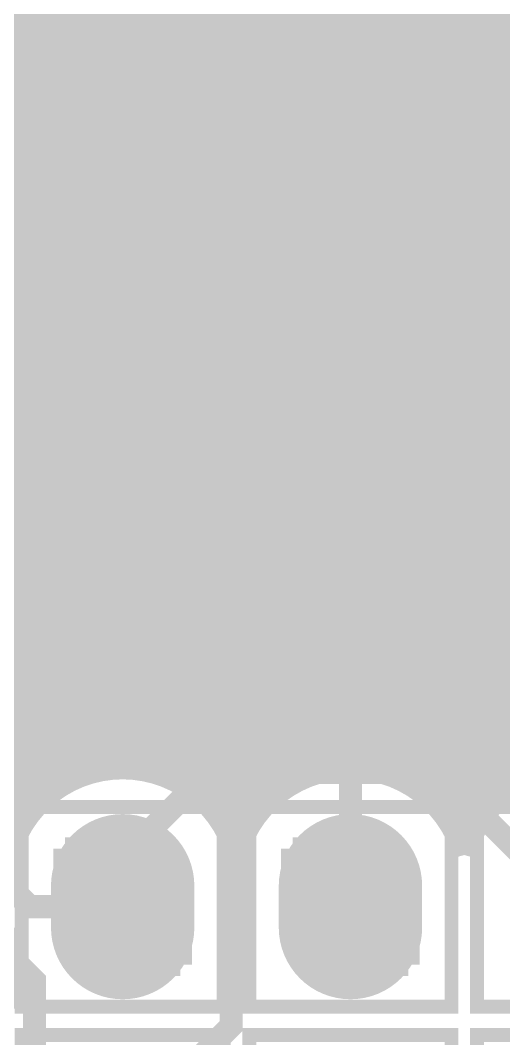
# Model space of a CAD drawing. Extents: x -5 to 157, y -120 to 103.
# Drawn here: x 43.4 to 48.71, y 76.07 to 87.25 of the extents above; entities that cross this region are included whole.
import ezdxf

# ---------------------------------------------------------------- set-up
doc = ezdxf.new("R2010")
doc.units = 0
doc.header["$MEASUREMENT"] = 0
doc.layers.get('0').update_dxf_attribs({"linetype": 'CONTINUOUS'})
for name, color, linetype in [('22-304-2_BOT', 7, 'CONTINUOUS'), ('22-304-2_DRD', 7, 'CONTINUOUS'), ('22-304-2_DRL', 2, 'CONTINUOUS'), ('22-304-2_IN1', 4, 'CONTINUOUS'), ('22-304-2_IN2', 3, 'CONTINUOUS'), ('22-304-2_SMB', 5, 'CONTINUOUS'), ('22-304-2_SMT', 10, 'CONTINUOUS'), ('22-304-2_SPB', 14, 'CONTINUOUS'), ('22-304-2_SSB', 12, 'CONTINUOUS'), ('22-304-2_SST', 11, 'CONTINUOUS'), ('22-304-2_TOP', 13, 'CONTINUOUS'), ('THRUHOLE_TAP', 7, 'CONTINUOUS')]:
    doc.layers.add(name, color=color, linetype=linetype)

# ---------------------------------------------------------------- blocks, each defined once
blk = doc.blocks.new('RECTANGLE_4')
blk.add_solid([(0.25019, 0.40005), (0.25019, -0.40005), (-0.25019, 0.40005), (-0.25019, -0.40005)])
blk = doc.blocks.new('OBLONG_8')
at = {"const_width": 1.5748}
blk.add_lwpolyline([(0, 0.2286), (0, -0.2286)], dxfattribs=at)
at = {"const_width": 0.7874}
for points in [[(-0.3937, 0.2286, 1), (0.3937, 0.2286, 1)], [(-0.3937, -0.2286, 1), (0.3937, -0.2286, 1)]]:
    blk.add_lwpolyline(points, format="xyb", close=True, dxfattribs=at)
blk = doc.blocks.new('RECTANGLE_31')
blk.add_solid([(0.9017, 0.508), (0.9017, -0.508), (-0.9017, 0.508), (-0.9017, -0.508)])
blk = doc.blocks.new('RECTANGLE_32')
blk.add_solid([(0.44958, 0.65024), (0.44958, -0.65024), (-0.44958, 0.65024), (-0.44958, -0.65024)])
blk = doc.blocks.new('ROUND_14')
at = {"const_width": 0.59944}
blk.add_lwpolyline([(-0.29972, 0, 1), (0.29972, 0, 1)], format="xyb", close=True, dxfattribs=at)

msp = doc.modelspace()

# ---------------------------------------------------------------- linework, layer by layer
at = {"layer": '22-304-2_BOT', "const_width": 0.254}
for points in [[(48.26, 86.3854), (48.26, 86.614), (46.99, 87.884), (46.228, 87.884), (45.72, 87.376), (45.72, 86.3854)], [(46.228, 87.884), (45.72, 87.376), (45.72, 86.3854)], [(44.45, 86.3854), (44.45, 84.8614), (43.815, 84.2264)], [(46.355, 84.82076), (46.72076, 84.82076), (48.26, 86.36), (48.26, 86.3854)], [(45.40758, 85.22716), (45.2247, 85.22716)], [(45.2247, 85.22716), (45.2247, 83.45424)], [(45.40758, 85.22716), (45.2247, 85.22716)], [(45.59808, 85.1916), (45.2247, 85.1916)], [(45.2882, 85.22716), (45.2882, 83.45424)], [(45.59808, 85.22716), (45.40758, 85.22716)], [(45.5168, 85.22716), (45.5168, 83.45424)], [(45.59808, 85.22716), (45.59808, 83.91144)], [(45.59808, 84.963), (45.2247, 84.963)], [(45.59808, 84.7344), (45.2247, 84.7344)], [(47.4853, 84.68614), (47.17288, 84.37372)], [(47.4853, 84.68614), (47.4853, 83.2104)], [(45.59808, 84.5058), (45.2247, 84.5058)], [(47.4853, 84.5058), (47.30242, 84.5058)], [(47.3456, 84.54644), (47.3456, 80.55102)], [(46.355, 82.81924), (44.81576, 82.81924), (43.815, 83.82), (43.815, 84.2264)], [(45.59808, 84.2772), (45.2247, 84.2772)], [(47.11192, 84.32038), (47.11192, 83.91144)], [(47.4853, 84.2772), (47.11192, 84.2772)], [(47.117, 84.32292), (47.117, 80.77962)], [(45.59808, 84.0486), (45.2247, 84.0486)], [(47.4853, 84.0486), (47.11192, 84.0486)], [(47.11192, 83.91144), (45.59808, 83.91144)], [(45.7454, 83.91144), (45.7454, 83.72856)], [(45.974, 83.91144), (45.974, 83.72856)], [(46.2026, 83.91144), (46.2026, 83.72856)], [(46.4312, 83.91144), (46.4312, 83.72856)], [(46.6598, 83.91144), (46.6598, 83.72856)], [(46.8884, 83.91144), (46.8884, 83.72856)], [(47.4853, 83.82), (45.2247, 83.82)], [(45.59808, 83.72856), (45.59808, 83.45424)], [(47.11192, 83.72856), (45.59808, 83.72856)], [(47.11192, 83.72856), (47.11192, 81.91246)], [(45.59808, 83.5914), (45.2247, 83.5914)], [(47.4853, 83.5914), (47.11192, 83.5914)], [(45.59808, 83.45424), (45.2247, 83.45424)], [(47.4853, 83.3628), (47.11192, 83.3628)], [(43.60164, 83.1342), (37.43706, 83.1342)], [(43.52544, 83.2104), (42.4053, 83.2104)], [(43.4594, 83.2104), (43.4594, 81.8896)], [(43.52544, 83.2104), (44.36618, 82.36966)], [(50.4444, 83.1342), (47.11192, 83.1342)], [(50.3047, 83.2104), (47.4853, 83.2104)], [(47.5742, 83.2104), (47.5742, 81.8896)], [(47.8028, 83.2104), (47.8028, 81.8896)], [(48.0314, 83.2104), (48.0314, 81.8896)], [(48.26, 83.2104), (48.26, 81.8896)], [(48.4886, 83.2104), (48.4886, 81.8896)], [(48.7172, 83.2104), (48.7172, 81.8896)], [(43.688, 83.04784), (43.688, 81.8896)], [(43.83024, 82.9056), (37.20846, 82.9056)], [(50.4444, 82.9056), (47.11192, 82.9056)], [(43.9166, 82.81924), (43.9166, 81.8896)], [(44.05884, 82.677), (36.97986, 82.677)], [(50.4444, 82.677), (47.11192, 82.677)], [(44.1452, 82.59064), (44.1452, 81.8896)], [(44.28744, 82.4484), (36.75126, 82.4484)], [(50.4444, 82.4484), (47.11192, 82.4484)], [(44.3738, 82.36204), (44.3738, 81.8896)], [(44.60748, 82.2198), (36.52266, 82.2198)], [(44.6024, 82.22234), (44.6024, 81.8896)], [(50.4444, 82.2198), (47.11192, 82.2198)], [(45.59808, 82.18424), (44.81576, 82.18424)], [(44.831, 82.18424), (44.831, 81.8896)], [(45.0596, 82.18424), (45.0596, 81.8896)], [(45.2882, 82.18424), (45.2882, 81.407)], [(45.5168, 82.18424), (45.5168, 81.407)], [(45.59808, 82.18424), (45.59808, 81.91246)], [(45.59808, 81.9912), (36.29406, 81.9912)], [(53.975, 81.9912), (47.11192, 81.9912)], [(45.2247, 81.8896), (42.4053, 81.8896)], [(45.2247, 81.8896), (45.2247, 81.407)], [(47.11192, 81.91246), (45.59808, 81.91246)], [(45.7454, 81.91246), (45.7454, 81.407)], [(45.974, 81.91246), (45.974, 81.407)], [(46.2026, 81.91246), (46.2026, 81.407)], [(46.4312, 81.91246), (46.4312, 81.37398)], [(46.6598, 81.91246), (46.6598, 81.23682)], [(46.8884, 81.91246), (46.8884, 81.00822)], [(50.3047, 81.8896), (47.4853, 81.8896)], [(47.4853, 81.8896), (47.4853, 80.41132)], [(47.4853, 81.7626), (45.2247, 81.7626)], [(47.4853, 81.534), (45.2247, 81.534)], [(46.228, 81.407), (45.2247, 81.407)], [(47.4853, 81.3054), (46.5709, 81.3054)], [(46.68012, 81.2165), (47.4853, 80.41132)], [(47.4853, 81.0768), (46.81982, 81.0768)], [(40.64, 80.8736), (41.4274, 80.8736), (42.291, 80.01), (46.101, 80.01), (47.03064, 79.08036), (47.03064, 77.5208)], [(49.53, 77.5208), (49.4792, 77.5208), (46.228, 80.772), (43.815, 80.772), (43.815, 80.8736)], [(47.4853, 80.8482), (47.04842, 80.8482)], [(47.4853, 80.6196), (47.27702, 80.6196)], [(44.52874, 77.5208), (43.5102, 77.5208), (41.402, 79.629), (35.433, 79.629), (33.67532, 77.87132), (33.67532, 77.44968)], [(33.67532, 74.95032), (34.925, 76.2), (34.925, 78.359), (35.687, 79.121), (41.148, 79.121), (43.561, 76.708), (43.561, 75.946), (44.4881, 75.0189), (44.52874, 75.0189)]]:
    msp.add_lwpolyline(points, dxfattribs=at)
for points in [[(47.11192, 84.32038, 0.0297751), (47.16859, 84.37039)], [(47.11192, 84.32038, 0.0297751), (47.16859, 84.37039)], [(44.36618, 82.36966, 0.1989124), (44.81576, 82.18344)], [(46.67758, 81.22158, 0.1989124), (46.228, 81.4078)], [(46.67758, 81.22158, 0.1989124), (46.228, 81.4078)]]:
    msp.add_lwpolyline(points, format="xyb", dxfattribs=at)
at = {"layer": '22-304-2_DRD', "const_width": 0.254}
for points in [[(45.593, 87.63), (45.974, 87.249)], [(46.482, 87.249), (46.863, 87.63)], [(45.974, 87.249), (46.482, 87.249)], [(43.89374, 78.1558), (43.89374, 77.5208)], [(44.52874, 78.1558), (43.89374, 78.1558)], [(44.52874, 76.8858), (44.52874, 78.1558)], [(46.39564, 78.1558), (46.39564, 77.5208)], [(47.03064, 78.1558), (46.39564, 78.1558)], [(47.03064, 76.8858), (47.03064, 78.1558)], [(43.89374, 77.5208), (45.16374, 77.5208)], [(45.16374, 77.5208), (45.16374, 76.8858)], [(46.39564, 77.5208), (47.66564, 77.5208)], [(47.66564, 77.5208), (47.66564, 76.8858)], [(45.16374, 76.8858), (44.52874, 76.8858)], [(47.66564, 76.8858), (47.03064, 76.8858)]]:
    msp.add_lwpolyline(points, dxfattribs=at)
at = {"layer": '22-304-2_IN1', "const_width": 0.254}
for points in [[(43.3578, 102.362), (43.3578, 78.30058)], [(43.5864, 102.362), (43.5864, 78.63586)], [(43.815, 102.362), (43.815, 78.8289)], [(44.0436, 102.362), (44.0436, 78.94828)], [(44.2722, 102.362), (44.2722, 79.01686)], [(44.5008, 102.362), (44.5008, 79.04226)], [(44.7294, 102.362), (44.7294, 79.02702)], [(44.958, 102.362), (44.958, 78.97114)], [(45.1866, 102.362), (45.1866, 78.86446)], [(45.4152, 102.362), (45.4152, 78.69428)], [(45.6438, 102.362), (45.6438, 78.4098)], [(45.8724, 102.362), (45.8724, 78.33106)], [(46.101, 102.362), (46.101, 78.6511)], [(46.3296, 102.362), (46.3296, 78.83906)], [(46.5582, 102.362), (46.5582, 78.9559)], [(46.7868, 102.362), (46.7868, 79.0194)], [(47.0154, 102.362), (47.0154, 79.04226)], [(47.244, 97.06102), (47.244, 79.02448)], [(47.4726, 96.7359), (47.4726, 78.96606)], [(48.6156, 96.67494), (48.6156, 78.66634)], [(47.7012, 96.58604), (47.7012, 78.85684)], [(47.9298, 96.51492), (47.9298, 78.67904)], [(48.387, 96.55302), (48.387, 78.359)], [(48.1584, 96.50476), (48.1584, 78.3844)], [(53.594, 87.1474), (35.9029, 87.1474)], [(53.594, 86.9188), (35.83686, 86.9188)], [(53.594, 86.6902), (35.75304, 86.6902)], [(53.594, 86.4616), (35.65144, 86.4616)], [(53.594, 86.233), (35.52952, 86.233)], [(53.3527, 86.0044), (35.38474, 86.0044)], [(53.17744, 85.7758), (35.21202, 85.7758)], [(53.09108, 85.5472), (35.00628, 85.5472)], [(53.06822, 85.3186), (34.76244, 85.3186)], [(53.10378, 85.09), (34.45764, 85.09)], [(53.20538, 84.8614), (34.06648, 84.8614)], [(53.41112, 84.6328), (33.48228, 84.6328)], [(53.594, 84.4042), (28.702, 84.4042)], [(53.594, 84.1756), (28.702, 84.1756)], [(53.594, 83.947), (28.702, 83.947)], [(53.594, 83.7184), (28.702, 83.7184)], [(53.594, 83.4898), (28.702, 83.4898)], [(53.594, 83.2612), (28.702, 83.2612)], [(53.594, 83.0326), (28.702, 83.0326)], [(53.594, 82.804), (28.702, 82.804)], [(53.594, 82.5754), (28.702, 82.5754)], [(53.594, 82.3468), (28.702, 82.3468)], [(53.594, 82.1182), (28.702, 82.1182)], [(53.594, 81.8896), (28.702, 81.8896)], [(53.594, 81.661), (28.702, 81.661)], [(53.594, 81.4324), (28.702, 81.4324)], [(53.594, 81.2038), (28.702, 81.2038)], [(53.594, 80.9752), (28.702, 80.9752)], [(53.594, 80.7466), (28.702, 80.7466)], [(53.594, 80.518), (28.702, 80.518)], [(53.594, 80.2894), (28.702, 80.2894)], [(53.594, 80.0608), (28.702, 80.0608)], [(53.594, 79.8322), (28.702, 79.8322)], [(53.594, 79.6036), (28.702, 79.6036)], [(53.594, 79.375), (28.702, 79.375)], [(53.594, 79.1464), (28.702, 79.1464)], [(43.97248, 78.9178), (28.702, 78.9178)], [(46.47184, 78.9178), (45.08754, 78.9178)], [(48.9712, 78.9178), (47.5869, 78.9178)], [(43.63974, 78.6892), (36.7284, 78.6892)], [(46.1391, 78.6892), (45.42028, 78.6892)], [(48.63846, 78.6892), (47.91964, 78.6892)], [(43.4467, 78.4606), (37.08146, 78.4606)], [(45.94606, 78.4606), (45.61078, 78.4606)], [(48.44796, 78.4606), (48.11268, 78.4606)], [(43.32732, 78.232), (37.28466, 78.232)], [(45.82668, 78.232), (45.73016, 78.232)], [(48.32858, 78.232), (48.23206, 78.232)], [(43.307, 76.8604), (39.35222, 76.8604)], [(43.3578, 76.73848), (43.3578, 76.52766)], [(43.41368, 76.6318), (39.5605, 76.6318)], [(43.48226, 76.52766), (43.02252, 76.52766)]]:
    msp.add_lwpolyline(points, dxfattribs=at)
for points in [[(44.52874, 79.0448, 0.4142136), (43.23334, 77.7494)], [(45.77842, 78.08722, 0.3388367), (44.52874, 79.0448)], [(47.03064, 79.0448, 0.3389794), (45.77842, 78.08722)], [(48.28032, 78.08722, 0.3388367), (47.03064, 79.0448)], [(49.53, 79.0448, 0.3388371), (48.28032, 78.08722)], [(43.23334, 77.2922, 0.1590609), (43.48275, 76.52802)]]:
    msp.add_lwpolyline(points, format="xyb", dxfattribs=at)
at = {"layer": '22-304-2_IN2'}
for points, const_width in [([(43.4594, 102.362), (43.4594, 84.44738)], 0.254), ([(43.688, 102.362), (43.688, 84.44738)], 0.254), ([(43.9166, 102.362), (43.9166, 84.44738)], 0.254), ([(44.1452, 102.362), (44.1452, 84.44738)], 0.254), ([(44.3738, 102.362), (44.3738, 84.44738)], 0.254), ([(44.6024, 102.362), (44.6024, 84.44738)], 0.254), ([(48.26, 102.362), (48.26, 84.44738)], 0.254), ([(48.0314, 92.21978), (48.0314, 84.44738)], 0.254), ([(47.8028, 91.9226), (47.8028, 84.44738)], 0.254), ([(47.5742, 91.76512), (47.5742, 84.44738)], 0.254), ([(47.3456, 91.68384), (47.3456, 84.44738)], 0.254), ([(44.831, 90.79992), (44.831, 84.44738)], 0.254), ([(45.0596, 90.52814), (45.0596, 84.44738)], 0.254), ([(48.4886, 89.8017), (48.4886, 84.44738)], 0.254), ([(48.7172, 89.59088), (48.7172, 84.44738)], 0.254), ([(54.52872, 77.5208), (54.52872, 80.08874), (51.435, 83.185), (37.31514, 83.185), (32.4993, 88.00084)], 1.27), ([(45.2882, 87.47252), (45.2882, 84.44738)], 0.254), ([(47.117, 87.37092), (47.117, 84.44738)], 0.254), ([(45.42028, 87.249), (41.53154, 87.249)], 0.254), ([(57.27446, 87.249), (47.03318, 87.249)], 0.254), ([(45.5168, 87.14486), (45.5168, 84.44738)], 0.254), ([(45.67428, 87.0204), (41.35374, 87.0204)], 0.254), ([(57.33034, 87.0204), (46.78172, 87.0204)], 0.254), ([(46.8884, 87.09914), (46.8884, 84.44738)], 0.254), ([(45.7454, 86.97722), (45.7454, 84.44738)], 0.254), ([(46.6598, 86.95182), (46.6598, 84.44738)], 0.254), ([(45.974, 86.88832), (45.974, 84.44738)], 0.254), ([(46.2026, 86.85784), (46.2026, 84.44738)], 0.254), ([(46.4312, 86.87816), (46.4312, 84.44738)], 0.254), ([(57.44972, 86.7918), (40.98798, 86.7918)], 0.254), ([(57.66562, 86.5632), (35.82924, 86.5632)], 0.254), ([(53.70576, 86.3346), (35.94862, 86.3346)], 0.254), ([(53.28666, 86.106), (36.17722, 86.106)], 0.254), ([(53.0987, 85.8774), (36.40582, 85.8774)], 0.254), ([(52.99456, 85.6488), (36.63442, 85.6488)], 0.254), ([(52.95138, 85.4202), (36.86302, 85.4202)], 0.254), ([(52.959, 85.1916), (37.09162, 85.1916)], 0.254), ([(53.0225, 84.963), (37.32022, 84.963)], 0.254), ([(53.1495, 84.7344), (37.54882, 84.7344)], 0.254), ([(53.38318, 84.5058), (37.77742, 84.5058)], 0.254), ([(51.435, 84.44738), (37.83838, 84.44738)], 0.254), ([(50.91176, 81.92262), (37.31514, 81.92262)], 0.254), ([(43.4594, 81.92262), (43.4594, 78.67142)], 0.254), ([(43.688, 81.92262), (43.688, 78.88478)], 0.254), ([(43.9166, 81.92262), (43.9166, 79.02194)], 0.254), ([(44.1452, 81.92262), (44.1452, 79.1083)], 0.254), ([(44.3738, 81.92262), (44.3738, 79.15402)], 0.254), ([(44.6024, 81.92262), (44.6024, 79.1591)], 0.254), ([(44.831, 81.92262), (44.831, 79.12862)], 0.254), ([(45.0596, 81.92262), (45.0596, 79.06004)], 0.254), ([(45.2882, 81.92262), (45.2882, 78.94066)], 0.254), ([(45.5168, 81.92262), (45.5168, 78.76032)], 0.254), ([(45.7454, 81.92262), (45.7454, 78.47076)], 0.254), ([(45.974, 81.92262), (45.974, 78.6892)], 0.254), ([(46.2026, 81.92262), (46.2026, 78.89494)], 0.254), ([(46.4312, 81.92262), (46.4312, 79.02956)], 0.254), ([(46.6598, 81.92262), (46.6598, 79.11338)], 0.254), ([(46.8884, 81.92262), (46.8884, 79.15402)], 0.254), ([(47.117, 81.92262), (47.117, 79.1591)], 0.254), ([(47.3456, 81.92262), (47.3456, 79.12608)], 0.254), ([(47.5742, 81.92262), (47.5742, 79.05242)], 0.254), ([(47.8028, 81.92262), (47.8028, 78.93304)], 0.254), ([(48.0314, 81.92262), (48.0314, 78.74508)], 0.254), ([(48.26, 81.92262), (48.26, 78.44536)], 0.254), ([(48.4886, 81.92262), (48.4886, 78.70444)], 0.254), ([(48.7172, 81.92262), (48.7172, 78.9051)], 0.254), ([(51.07178, 81.7626), (30.47238, 81.7626)], 0.254), ([(51.30038, 81.534), (30.47238, 81.534)], 0.254), ([(51.38928, 81.3054), (30.47238, 81.3054)], 0.254), ([(51.25466, 81.0768), (30.47238, 81.0768)], 0.254), ([(51.18608, 80.8482), (30.47238, 80.8482)], 0.254), ([(51.17084, 80.6196), (30.47238, 80.6196)], 0.254), ([(51.20894, 80.391), (30.47238, 80.391)], 0.254), ([(51.30546, 80.1624), (30.47238, 80.1624)], 0.254), ([(51.48326, 79.9338), (30.47238, 79.9338)], 0.254), ([(51.84902, 79.7052), (30.47238, 79.7052)], 0.254), ([(53.26888, 79.4766), (30.47238, 79.4766)], 0.254), ([(53.26888, 79.248), (30.47238, 79.248)], 0.254), ([(43.90898, 79.0194), (30.47238, 79.0194)], 0.254), ([(46.40834, 79.0194), (45.1485, 79.0194)], 0.254), ([(48.91024, 79.0194), (47.6504, 79.0194)], 0.254), ([(43.5737, 78.7908), (36.7919, 78.7908)], 0.254), ([(46.07306, 78.7908), (45.48378, 78.7908)], 0.254), ([(48.57496, 78.7908), (47.98568, 78.7908)], 0.254), ([(43.37304, 78.5622), (37.14496, 78.5622)], 0.254), ([(45.8724, 78.5622), (45.68444, 78.5622)], 0.254), ([(48.3743, 78.5622), (48.18634, 78.5622)], 0.254)]:
    msp.add_lwpolyline(points, dxfattribs=dict(at, const_width=const_width))
at = {"layer": '22-304-2_IN2', "const_width": 0.254}
for points in [[(45.20184, 87.884, 0.4142136), (46.228, 86.85784)], [(46.228, 86.85784, 0.4142136), (47.25416, 87.884)], [(44.52874, 79.16164, 0.4142136), (43.1165, 77.7494)], [(45.77842, 78.4098, 0.2780089), (44.52874, 79.16164)], [(47.03064, 79.16164, 0.2782353), (45.77842, 78.4098)], [(48.28032, 78.4098, 0.2780089), (47.03064, 79.16164)], [(49.53, 79.16164, 0.278009), (48.28032, 78.4098)]]:
    msp.add_lwpolyline(points, format="xyb", dxfattribs=at)
at = {"layer": '22-304-2_SSB', "const_width": 0.1524}
for points in [[(46.5836, 86.3727, 0.4142136), (46.4058, 86.1949)], [(46.76394, 86.1949, 0.4142136), (46.5836, 86.37524)], [(46.4058, 86.1949, 0.4142136), (46.5836, 86.0171)], [(46.5836, 86.01456, 0.4142136), (46.76394, 86.1949)]]:
    msp.add_lwpolyline(points, format="xyb", dxfattribs=at)
for points in [[(46.5074, 86.35492), (46.5074, 86.03234)], [(46.64456, 86.36254), (46.64456, 86.02472)], [(46.75378, 86.25332), (46.41596, 86.25332)], [(46.74616, 86.11616), (46.42358, 86.11616)], [(45.212, 85.217), (42.418, 85.217), (42.418, 79.883), (45.212, 79.883), (45.212, 85.217)], [(47.498, 79.883), (50.292, 79.883), (50.292, 85.217), (47.498, 85.217), (47.498, 79.883)], [(45.95622, 83.1215), (45.85462, 83.1215), (45.85462, 84.5185), (45.95622, 84.5185)], [(46.75378, 84.5185), (46.85538, 84.5185), (46.85538, 83.1215), (46.75378, 83.1215)], [(45.85462, 84.21878), (45.85462, 84.11972), (46.85538, 84.11972), (46.85538, 84.21878), (45.85462, 84.21878)], [(45.88256, 82.10042), (45.88256, 81.62544), (46.56074, 82.10042), (46.73092, 82.10042), (46.89856, 82.042), (46.89856, 81.6864), (46.73092, 81.62544)], [(45.88256, 80.78724), (45.88256, 81.14284), (46.22292, 81.26222), (46.56074, 81.26222), (46.89856, 81.14284), (46.89856, 80.78724)], [(45.88256, 80.8482), (46.89856, 80.8482)], [(47.75708, 79.00162), (48.23206, 79.00162), (47.9933, 79.6798), (47.87646, 79.6798), (47.87646, 78.6638)], [(48.59528, 78.6638), (49.07026, 78.6638), (48.59528, 79.33944), (48.59528, 79.50962), (48.6537, 79.6798), (49.0093, 79.6798), (49.07026, 79.50962)], [(42.27576, 78.59776), (43.29176, 78.59776), (43.12412, 78.47838)]]:
    msp.add_lwpolyline(points, dxfattribs=at)
at = {"layer": '22-304-2_SST', "const_width": 0.1524}
for points in [[(48.57242, 80.07858), (48.57242, 79.91094), (48.63338, 79.74076), (48.8696, 79.74076), (48.92802, 79.91094), (48.92802, 80.75676)], [(48.98898, 80.75676), (48.75022, 80.75676)], [(47.33036, 72.44842), (46.92904, 72.44842), (46.92904, 73.279), (42.80916, 73.279), (42.80916, 79.2607), (56.25084, 79.2607), (56.25084, 73.279), (52.13096, 73.279), (52.13096, 72.44842), (51.72964, 72.44842), (51.72964, 71.26986), (47.33036, 71.26986), (47.33036, 72.44842), (47.33036, 73.92416), (48.14062, 73.92416)], [(45.63872, 78.61554), (43.41876, 78.61554), (43.41876, 76.42352), (45.63872, 76.42352), (45.63872, 78.61554)], [(48.14062, 78.61554), (45.92066, 78.61554), (45.92066, 76.42352), (48.14062, 76.42352), (48.14062, 78.61554)], [(50.63998, 78.61554), (48.42002, 78.61554), (48.42002, 76.42352), (50.63998, 76.42352), (50.63998, 78.61554)], [(44.21124, 77.8383), (44.21124, 77.2033), (44.84624, 77.2033), (44.84624, 77.8383), (44.21124, 77.8383), (44.3611, 77.6859), (44.3611, 77.35316), (44.69638, 77.35316), (44.69638, 77.6859), (44.3611, 77.6859)], [(44.84624, 77.8383), (44.69638, 77.6859)], [(46.71314, 77.8383), (46.71314, 77.2033), (47.34814, 77.2033), (47.19828, 77.35316), (47.19828, 77.6859), (47.34814, 77.8383), (46.71314, 77.8383), (46.863, 77.6859), (46.863, 77.35316), (47.19828, 77.35316)], [(47.34814, 77.8383), (47.34814, 77.2033)], [(46.863, 77.6859), (47.19828, 77.6859)], [(44.21124, 77.2033), (44.3611, 77.35316)], [(44.84624, 77.2033), (44.69638, 77.35316)], [(46.71314, 77.2033), (46.863, 77.35316)], [(45.63872, 73.92416), (45.63872, 76.11364), (43.41876, 76.11364), (43.41876, 73.92416), (45.63872, 73.92416)], [(47.33036, 73.92416), (45.92066, 73.92416), (45.92066, 76.11364), (48.14062, 76.11364), (48.14062, 73.64984), (50.91938, 73.64984), (50.91938, 76.11364), (53.13934, 76.11364), (53.13934, 73.92416), (51.72964, 73.92416), (51.72964, 72.44842)], [(50.63998, 73.92416), (50.63998, 76.11364), (48.42002, 76.11364), (48.42002, 73.92416), (50.63998, 73.92416)]]:
    msp.add_lwpolyline(points, dxfattribs=at)
at = {"layer": '22-304-2_TOP', "const_width": 0.254}
for points in [[(43.4594, 102.362), (43.4594, 84.36102)], [(43.688, 102.362), (43.688, 84.58962)], [(43.9166, 102.362), (43.9166, 84.81822)], [(44.1452, 102.362), (44.1452, 85.04682)], [(44.3738, 102.362), (44.3738, 85.27542)], [(44.6024, 102.362), (44.6024, 85.50402)], [(0.02032, 47.64532), (-0.23368, 47.64532), (-1.397, 46.482), (-1.397, 42.037), (-0.254, 40.894), (4.699, 40.894), (14.224, 50.419), (14.224, 55.245), (16.891, 57.912), (28.448, 57.912), (41.021, 70.485), (41.021, 78.74), (51.943, 89.662), (66.167, 89.662), (67.31, 90.805), (67.31, 93.98), (68.58, 95.25)], [(66.04, 95.25), (64.77, 93.98), (64.77, 91.44), (64.008, 90.678), (51.435, 90.678), (40.132, 79.375), (32.639, 79.375), (30.099, 76.835), (30.099, 61.087), (27.94, 58.928), (16.383, 58.928), (13.208, 55.753), (13.208, 52.705), (9.652, 49.149), (9.652, 46.609), (4.445, 41.402), (1.26238, 41.402), (0.02032, 42.64406)], [(2.51968, 45.14596), (7.42696, 45.14596), (9.144, 46.863), (9.144, 49.403), (12.7, 52.959), (12.7, 56.134), (16.002, 59.436), (27.686, 59.436), (29.591, 61.341), (29.591, 77.089), (32.385, 79.883), (39.878, 79.883), (51.181, 91.186), (61.849, 91.186), (62.23, 91.567), (62.23, 93.98), (63.5, 95.25)], [(71.12, 92.71), (67.056, 88.646), (52.451, 88.646), (42.037, 78.232), (42.037, 69.977), (28.956, 56.896), (17.399, 56.896), (15.24, 54.737), (15.24, 49.911), (5.207, 39.878), (-0.762, 39.878), (-2.921, 42.037), (-2.921, 48.768), (-1.54432, 50.14468), (0.02032, 50.14468)], [(68.58, 92.71), (68.58, 90.932), (66.802, 89.154), (52.197, 89.154), (41.529, 78.486), (41.529, 70.231), (28.702, 57.404), (17.145, 57.404), (14.732, 54.991), (14.732, 50.165), (4.953, 40.386), (-0.508, 40.386), (-1.905, 41.783), (-1.905, 44.958), (-2.159, 45.212)], [(11.176, 49.53), (11.811, 49.53), (13.716, 51.435), (13.716, 55.499), (16.637, 58.42), (28.194, 58.42), (40.513, 70.739), (40.513, 78.994), (51.689, 90.17), (64.897, 90.17), (66.04, 91.313), (66.04, 92.71)], [(44.831, 91.13012), (44.831, 85.73262)], [(45.0596, 90.6907), (45.0596, 85.96122)], [(45.2882, 90.51544), (45.2882, 86.18982)], [(52.71262, 88.011), (47.63262, 82.931)], [(45.5803, 87.249), (41.39184, 87.249)], [(45.5168, 87.32012), (45.5168, 86.41842)], [(45.9486, 87.0204), (41.17086, 87.0204)], [(45.7454, 87.11438), (45.7454, 86.64702)], [(46.08322, 86.98738), (39.61384, 80.518)], [(45.974, 87.01278), (45.974, 86.87562)], [(45.88764, 86.7918), (37.35324, 86.7918)], [(45.65904, 86.5632), (37.28974, 86.5632)], [(45.43044, 86.3346), (37.21608, 86.3346)], [(45.20184, 86.106), (37.12972, 86.106)], [(44.97324, 85.8774), (37.02812, 85.8774)], [(44.74464, 85.6488), (36.91382, 85.6488)], [(44.51604, 85.4202), (36.78428, 85.4202)], [(44.28744, 85.1916), (36.63696, 85.1916)], [(44.05884, 84.963), (36.4744, 84.963)], [(43.83024, 84.7344), (36.28898, 84.7344)], [(43.60164, 84.5058), (36.07816, 84.5058)], [(43.37304, 84.2772), (35.8394, 84.2772)], [(48.7172, 84.01304), (48.7172, 82.931)], [(70.993, 84.0486), (48.75022, 84.0486)], [(48.4886, 83.78444), (48.4886, 82.931)], [(71.2216, 83.82), (48.52162, 83.82)], [(48.26, 83.55584), (48.26, 82.931)], [(71.4502, 83.5914), (48.29302, 83.5914)], [(71.6788, 83.3628), (48.06442, 83.3628)], [(48.0314, 83.32724), (48.0314, 82.931)], [(71.9074, 83.1342), (47.83582, 83.1342)], [(47.8028, 83.09864), (47.8028, 82.931)], [(56.007, 82.931), (47.63262, 82.931)], [(74.803, 80.137), (74.422, 80.518), (57.785, 80.518), (56.007, 82.296), (46.863, 82.296), (42.545, 77.978), (42.545, 69.723), (29.21, 56.388), (17.653, 56.388), (15.748, 54.483), (15.748, 49.53), (5.588, 39.37), (-1.397, 39.37)], [(44.52874, 77.5208), (44.52874, 78.05674), (45.974, 79.502), (59.182, 79.502), (61.23432, 77.44968), (62.27064, 77.44968)], [(44.52874, 75.0189), (45.72, 76.21016), (45.72, 78.486), (46.228, 78.994), (58.801, 78.994), (62.27064, 75.52436), (62.27064, 74.95032)]]:
    msp.add_lwpolyline(points, dxfattribs=at)
msp.add_lwpolyline([(45.32122, 87.884, 0.3680653), (46.08322, 86.98738)], format="xyb", dxfattribs=at)

# ---------------------------------------------------------------- block references
at = {"layer": '22-304-2_BOT'}
for name, p in [('RECTANGLE_32', (44.45, 86.3854)), ('RECTANGLE_32', (45.72, 86.3854)), ('RECTANGLE_32', (48.26, 86.3854)), ('RECTANGLE_4', (46.355, 84.82076)), ('RECTANGLE_31', (43.815, 84.2264)), ('RECTANGLE_31', (48.895, 84.2264)), ('RECTANGLE_4', (46.355, 82.81924)), ('RECTANGLE_31', (43.815, 80.8736)), ('RECTANGLE_31', (48.895, 80.8736)), ('OBLONG_8', (44.52874, 77.5208)), ('OBLONG_8', (47.03064, 77.5208))]:
    msp.add_blockref(name, p, dxfattribs=at)
at = {"layer": '22-304-2_DRL'}
for p in [(44.52874, 77.5208), (47.03064, 77.5208)]:
    msp.add_blockref('ROUND_14', p, dxfattribs=at)
at = {"layer": '22-304-2_IN1'}
for p in [(44.52874, 77.5208), (47.03064, 77.5208)]:
    msp.add_blockref('OBLONG_8', p, dxfattribs=at)
at = {"layer": '22-304-2_IN2'}
for p in [(44.52874, 77.5208), (47.03064, 77.5208)]:
    msp.add_blockref('OBLONG_8', p, dxfattribs=at)
at = {"layer": '22-304-2_SMB'}
for name, p in [('RECTANGLE_32', (44.45, 86.3854)), ('RECTANGLE_32', (45.72, 86.3854)), ('RECTANGLE_32', (48.26, 86.3854)), ('RECTANGLE_4', (46.355, 84.82076)), ('RECTANGLE_31', (43.815, 84.2264)), ('RECTANGLE_31', (48.895, 84.2264)), ('RECTANGLE_4', (46.355, 82.81924)), ('RECTANGLE_31', (43.815, 80.8736)), ('RECTANGLE_31', (48.895, 80.8736)), ('OBLONG_8', (44.52874, 77.5208)), ('OBLONG_8', (47.03064, 77.5208))]:
    msp.add_blockref(name, p, dxfattribs=at)
at = {"layer": '22-304-2_SMT'}
for p in [(44.52874, 77.5208), (47.03064, 77.5208)]:
    msp.add_blockref('OBLONG_8', p, dxfattribs=at)
at = {"layer": '22-304-2_SPB'}
for name, p in [('RECTANGLE_32', (44.45, 86.3854)), ('RECTANGLE_32', (45.72, 86.3854)), ('RECTANGLE_32', (48.26, 86.3854)), ('RECTANGLE_4', (46.355, 84.82076)), ('RECTANGLE_31', (43.815, 84.2264)), ('RECTANGLE_31', (48.895, 84.2264)), ('RECTANGLE_4', (46.355, 82.81924)), ('RECTANGLE_31', (43.815, 80.8736)), ('RECTANGLE_31', (48.895, 80.8736))]:
    msp.add_blockref(name, p, dxfattribs=at)
at = {"layer": '22-304-2_TOP'}
for p in [(44.52874, 77.5208), (47.03064, 77.5208)]:
    msp.add_blockref('OBLONG_8', p, dxfattribs=at)
at = {"layer": 'THRUHOLE_TAP'}
for p in [(44.52874, 77.5208), (47.03064, 77.5208)]:
    msp.add_blockref('ROUND_14', p, dxfattribs=at)

doc.saveas('drawing.dxf')
